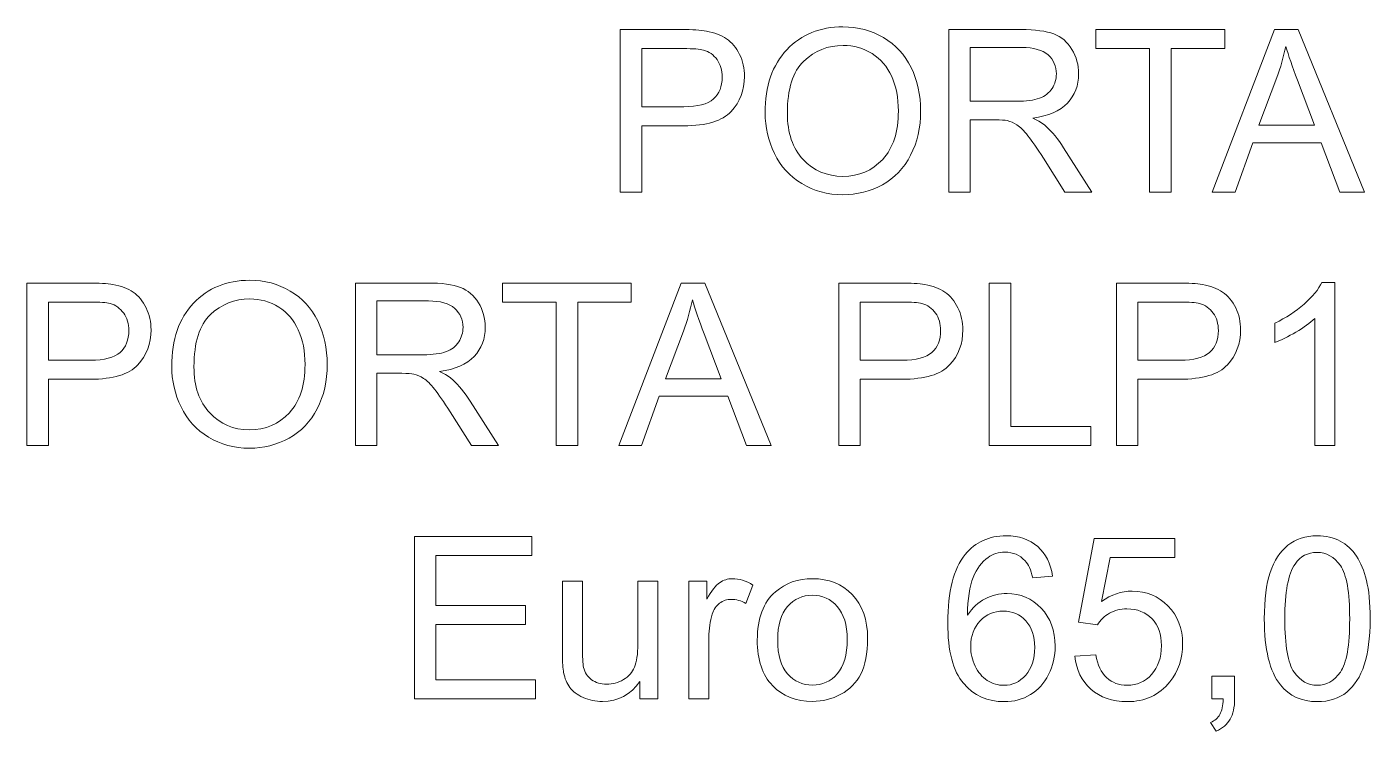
# Model space of a CAD drawing. Header units: millimetres. Extents: x -388 to 390, y -1187 to 1583.
# Drawn here: x -341.6 to 12.2, y 1197.2 to 1382.9 of the extents above; entities that cross this region are included whole.
import ezdxf

# ---------------------------------------------------------------- set-up
doc = ezdxf.new("R2010")
doc.units = ezdxf.units.MM
doc.header["$MEASUREMENT"] = 0
doc.layers.add('Livello 1', color=7, linetype='Continuous')

msp = doc.modelspace()

# ---------------------------------------------------------------- linework, layer by layer
at = {"layer": 'Livello 1', "color": 2, "lineweight": 9}
for points, knots in [([(-185.3132, 1339.314), (-185.3132, 1339.314), (-185.3132, 1382.1336), (-185.3132, 1382.1336), (-185.3132, 1382.1336), (-185.3132, 1382.1336), (-169.1462, 1382.1336), (-169.1462, 1382.1336), (-169.1462, 1382.1336), (-166.3055, 1382.1336), (-164.1327, 1381.994), (-162.6276, 1381.7249), (-162.6276, 1381.7249), (-160.5245, 1381.3761), (-158.7603, 1380.7083), (-157.3349, 1379.7315), (-157.3349, 1379.7315), (-155.9096, 1378.7447), (-154.7634, 1377.3692), (-153.8962, 1375.605), (-153.8962, 1375.605), (-153.0291, 1373.8408), (-152.6005, 1371.8972), (-152.6005, 1369.7741), (-152.6005, 1369.7741), (-152.6005, 1366.146), (-153.7567, 1363.0661), (-156.0791, 1360.5544), (-156.0791, 1360.5544), (-158.3915, 1358.0326), (-162.5877, 1356.7767), (-168.6478, 1356.7767), (-168.6478, 1356.7767), (-168.6478, 1356.7767), (-179.6318, 1356.7767), (-179.6318, 1356.7767), (-179.6318, 1356.7767), (-179.6318, 1356.7767), (-179.6318, 1339.314), (-179.6318, 1339.314), (-179.6318, 1339.314), (-179.6318, 1339.314), (-185.3132, 1339.314), (-185.3132, 1339.314)], [0, 0, 0, 0, 0.08333333, 0.08333333, 0.08333333, 0.08333333, 0.16666667, 0.16666667, 0.16666667, 0.16666667, 0.25, 0.25, 0.25, 0.25, 0.33333333, 0.33333333, 0.33333333, 0.33333333, 0.41666667, 0.41666667, 0.41666667, 0.41666667, 0.5, 0.5, 0.5, 0.5, 0.58333333, 0.58333333, 0.58333333, 0.58333333, 0.66666667, 0.66666667, 0.66666667, 0.66666667, 0.75, 0.75, 0.75, 0.75, 0.83333333, 0.83333333, 0.83333333, 0.83333333, 1, 1, 1, 1]), ([(-147.1583, 1360.1557), (-147.1583, 1367.2524), (-145.2446, 1372.8142), (-141.4271, 1376.831), (-141.4271, 1376.831), (-137.6096, 1380.8478), (-132.6858, 1382.8512), (-126.6456, 1382.8512), (-126.6456, 1382.8512), (-122.6886, 1382.8512), (-119.1302, 1381.9043), (-115.9506, 1380.0205), (-115.9506, 1380.0205), (-112.781, 1378.1367), (-110.359, 1375.5053), (-108.6944, 1372.1264), (-108.6944, 1372.1264), (-107.0299, 1368.7575), (-106.1926, 1364.93), (-106.1926, 1360.654), (-106.1926, 1360.654), (-106.1926, 1356.3182), (-107.0698, 1352.431), (-108.824, 1349.0122), (-108.824, 1349.0122), (-110.5783, 1345.5834), (-113.0601, 1342.9919), (-116.2696, 1341.2377), (-116.2696, 1341.2377), (-119.489, 1339.4735), (-122.9577, 1338.5964), (-126.6755, 1338.5964), (-126.6755, 1338.5964), (-130.7122, 1338.5964), (-134.3104, 1339.5732), (-137.49, 1341.5168), (-137.49, 1341.5168), (-140.6596, 1343.4604), (-143.0717, 1346.1117), (-144.7064, 1349.4807), (-144.7064, 1349.4807), (-146.341, 1352.8396), (-147.1583, 1356.398), (-147.1583, 1360.1557)], [0, 0, 0, 0, 0.08333333, 0.08333333, 0.08333333, 0.08333333, 0.16666667, 0.16666667, 0.16666667, 0.16666667, 0.25, 0.25, 0.25, 0.25, 0.33333333, 0.33333333, 0.33333333, 0.33333333, 0.41666667, 0.41666667, 0.41666667, 0.41666667, 0.5, 0.5, 0.5, 0.5, 0.58333333, 0.58333333, 0.58333333, 0.58333333, 0.66666667, 0.66666667, 0.66666667, 0.66666667, 0.75, 0.75, 0.75, 0.75, 0.83333333, 0.83333333, 0.83333333, 0.83333333, 1, 1, 1, 1]), ([(-98.7869, 1339.314), (-98.7869, 1339.314), (-98.7869, 1382.1336), (-98.7869, 1382.1336), (-98.7869, 1382.1336), (-98.7869, 1382.1336), (-79.8091, 1382.1336), (-79.8091, 1382.1336), (-79.8091, 1382.1336), (-75.9916, 1382.1336), (-73.0912, 1381.7449), (-71.1077, 1380.9774), (-71.1077, 1380.9774), (-69.1242, 1380.2099), (-67.5394, 1378.8543), (-66.3532, 1376.9107), (-66.3532, 1376.9107), (-65.1671, 1374.9671), (-64.5791, 1372.8142), (-64.5791, 1370.4619), (-64.5791, 1370.4619), (-64.5791, 1367.4218), (-65.5658, 1364.8602), (-67.5294, 1362.7771), (-67.5294, 1362.7771), (-69.4929, 1360.6939), (-72.523, 1359.3782), (-76.6295, 1358.8101), (-76.6295, 1358.8101), (-75.1245, 1358.0924), (-73.9882, 1357.3748), (-73.2108, 1356.6771), (-73.2108, 1356.6771), (-71.5562, 1355.162), (-69.9913, 1353.2583), (-68.5261, 1350.9758), (-68.5261, 1350.9758), (-68.5261, 1350.9758), (-61.1204, 1339.314), (-61.1204, 1339.314), (-61.1204, 1339.314), (-61.1204, 1339.314), (-68.1972, 1339.314), (-68.1972, 1339.314), (-68.1972, 1339.314), (-68.1972, 1339.314), (-73.8586, 1348.2248), (-73.8586, 1348.2248), (-73.8586, 1348.2248), (-75.5032, 1350.8063), (-76.8688, 1352.7699), (-77.9353, 1354.1354), (-77.9353, 1354.1354), (-79.0117, 1355.5009), (-79.9686, 1356.4478), (-80.8158, 1356.996), (-80.8158, 1356.996), (-81.6531, 1357.5343), (-82.5202, 1357.913), (-83.3974, 1358.1323), (-83.3974, 1358.1323), (-84.0353, 1358.2619), (-85.0818, 1358.3316), (-86.547, 1358.3316), (-86.547, 1358.3316), (-86.547, 1358.3316), (-93.1055, 1358.3316), (-93.1055, 1358.3316), (-93.1055, 1358.3316), (-93.1055, 1358.3316), (-93.1055, 1339.314), (-93.1055, 1339.314), (-93.1055, 1339.314), (-93.1055, 1339.314), (-98.7869, 1339.314), (-98.7869, 1339.314)], [0, 0, 0, 0, 0.05, 0.05, 0.05, 0.05, 0.1, 0.1, 0.1, 0.1, 0.15, 0.15, 0.15, 0.15, 0.2, 0.2, 0.2, 0.2, 0.25, 0.25, 0.25, 0.25, 0.3, 0.3, 0.3, 0.3, 0.35, 0.35, 0.35, 0.35, 0.4, 0.4, 0.4, 0.4, 0.45, 0.45, 0.45, 0.45, 0.5, 0.5, 0.5, 0.5, 0.55, 0.55, 0.55, 0.55, 0.6, 0.6, 0.6, 0.6, 0.65, 0.65, 0.65, 0.65, 0.7, 0.7, 0.7, 0.7, 0.75, 0.75, 0.75, 0.75, 0.8, 0.8, 0.8, 0.8, 0.85, 0.85, 0.85, 0.85, 0.9, 0.9, 0.9, 0.9, 1, 1, 1, 1]), ([(-45.9103, 1339.314), (-45.9103, 1339.314), (-45.9103, 1377.1101), (-45.9103, 1377.1101), (-45.9103, 1377.1101), (-45.9103, 1377.1101), (-60.024, 1377.1101), (-60.024, 1377.1101), (-60.024, 1377.1101), (-60.024, 1377.1101), (-60.024, 1382.1336), (-60.024, 1382.1336), (-60.024, 1382.1336), (-60.024, 1382.1336), (-26.1152, 1382.1336), (-26.1152, 1382.1336), (-26.1152, 1382.1336), (-26.1152, 1382.1336), (-26.1152, 1377.1101), (-26.1152, 1377.1101), (-26.1152, 1377.1101), (-26.1152, 1377.1101), (-40.2289, 1377.1101), (-40.2289, 1377.1101), (-40.2289, 1377.1101), (-40.2289, 1377.1101), (-40.2289, 1339.314), (-40.2289, 1339.314), (-40.2289, 1339.314), (-40.2289, 1339.314), (-45.9103, 1339.314), (-45.9103, 1339.314)], [0, 0, 0, 0, 0.11111111, 0.11111111, 0.11111111, 0.11111111, 0.22222222, 0.22222222, 0.22222222, 0.22222222, 0.33333333, 0.33333333, 0.33333333, 0.33333333, 0.44444444, 0.44444444, 0.44444444, 0.44444444, 0.55555556, 0.55555556, 0.55555556, 0.55555556, 0.66666667, 0.66666667, 0.66666667, 0.66666667, 0.77777778, 0.77777778, 0.77777778, 0.77777778, 1, 1, 1, 1]), ([(-29.3945, 1339.314), (-29.3945, 1339.314), (-12.9684, 1382.1336), (-12.9684, 1382.1336), (-12.9684, 1382.1336), (-12.9684, 1382.1336), (-6.7388, 1382.1336), (-6.7388, 1382.1336), (-6.7388, 1382.1336), (-6.7388, 1382.1336), (10.694, 1339.314), (10.694, 1339.314), (10.694, 1339.314), (10.694, 1339.314), (4.2452, 1339.314), (4.2452, 1339.314), (4.2452, 1339.314), (4.2452, 1339.314), (-0.7086, 1352.2914), (-0.7086, 1352.2914), (-0.7086, 1352.2914), (-0.7086, 1352.2914), (-18.7394, 1352.2914), (-18.7394, 1352.2914), (-18.7394, 1352.2914), (-18.7394, 1352.2914), (-23.3842, 1339.314), (-23.3842, 1339.314), (-23.3842, 1339.314), (-23.3842, 1339.314), (-29.3945, 1339.314), (-29.3945, 1339.314)], [0, 0, 0, 0, 0.11111111, 0.11111111, 0.11111111, 0.11111111, 0.22222222, 0.22222222, 0.22222222, 0.22222222, 0.33333333, 0.33333333, 0.33333333, 0.33333333, 0.44444444, 0.44444444, 0.44444444, 0.44444444, 0.55555556, 0.55555556, 0.55555556, 0.55555556, 0.66666667, 0.66666667, 0.66666667, 0.66666667, 0.77777778, 0.77777778, 0.77777778, 0.77777778, 1, 1, 1, 1]), ([(-179.6318, 1361.8003), (-179.6318, 1361.8003), (-168.5681, 1361.8003), (-168.5681, 1361.8003), (-168.5681, 1361.8003), (-164.9001, 1361.8003), (-162.3086, 1362.478), (-160.7637, 1363.8436), (-160.7637, 1363.8436), (-159.2287, 1365.2091), (-158.4612, 1367.1228), (-158.4612, 1369.6047), (-158.4612, 1369.6047), (-158.4612, 1371.3888), (-158.9098, 1372.9238), (-159.8168, 1374.1996), (-159.8168, 1374.1996), (-160.7238, 1375.4754), (-161.9199, 1376.3226), (-163.3951, 1376.7313), (-163.3951, 1376.7313), (-164.3519, 1376.9805), (-166.1161, 1377.1101), (-168.6777, 1377.1101), (-168.6777, 1377.1101), (-168.6777, 1377.1101), (-179.6318, 1377.1101), (-179.6318, 1377.1101), (-179.6318, 1377.1101), (-179.6318, 1377.1101), (-179.6318, 1361.8003), (-179.6318, 1361.8003)], [0, 0, 0, 0, 0.11111111, 0.11111111, 0.11111111, 0.11111111, 0.22222222, 0.22222222, 0.22222222, 0.22222222, 0.33333333, 0.33333333, 0.33333333, 0.33333333, 0.44444444, 0.44444444, 0.44444444, 0.44444444, 0.55555556, 0.55555556, 0.55555556, 0.55555556, 0.66666667, 0.66666667, 0.66666667, 0.66666667, 0.77777778, 0.77777778, 0.77777778, 0.77777778, 1, 1, 1, 1]), ([(-141.2975, 1360.056), (-141.2975, 1354.9029), (-139.9121, 1350.8462), (-137.1412, 1347.8859), (-137.1412, 1347.8859), (-134.3702, 1344.9256), (-130.8917, 1343.4405), (-126.7054, 1343.4405), (-126.7054, 1343.4405), (-122.4394, 1343.4405), (-118.9408, 1344.9356), (-116.1799, 1347.9258), (-116.1799, 1347.9258), (-113.4289, 1350.916), (-112.0534, 1355.162), (-112.0534, 1360.664), (-112.0534, 1360.664), (-112.0534, 1364.1426), (-112.6415, 1367.1826), (-113.8176, 1369.7741), (-113.8176, 1369.7741), (-114.9938, 1372.3656), (-116.7181, 1374.379), (-118.9807, 1375.8043), (-118.9807, 1375.8043), (-121.2533, 1377.2297), (-123.7949, 1377.9473), (-126.6157, 1377.9473), (-126.6157, 1377.9473), (-130.6225, 1377.9473), (-134.0712, 1376.5718), (-136.9617, 1373.8208), (-136.9617, 1373.8208), (-139.8523, 1371.0699), (-141.2975, 1366.4849), (-141.2975, 1360.056)], [0, 0, 0, 0, 0.1, 0.1, 0.1, 0.1, 0.2, 0.2, 0.2, 0.2, 0.3, 0.3, 0.3, 0.3, 0.4, 0.4, 0.4, 0.4, 0.5, 0.5, 0.5, 0.5, 0.6, 0.6, 0.6, 0.6, 0.7, 0.7, 0.7, 0.7, 0.8, 0.8, 0.8, 0.8, 1, 1, 1, 1]), ([(-93.1055, 1363.2356), (-93.1055, 1363.2356), (-80.9454, 1363.2356), (-80.9454, 1363.2356), (-80.9454, 1363.2356), (-78.3539, 1363.2356), (-76.3405, 1363.5047), (-74.8853, 1364.0429), (-74.8853, 1364.0429), (-73.43, 1364.5712), (-72.3237, 1365.4284), (-71.5761, 1366.6145), (-71.5761, 1366.6145), (-70.8186, 1367.7906), (-70.4398, 1369.0664), (-70.4398, 1370.4519), (-70.4398, 1370.4519), (-70.4398, 1372.4753), (-71.1675, 1374.1498), (-72.6327, 1375.4555), (-72.6327, 1375.4555), (-74.0978, 1376.7612), (-76.4103, 1377.4091), (-79.5699, 1377.4091), (-79.5699, 1377.4091), (-79.5699, 1377.4091), (-93.1055, 1377.4091), (-93.1055, 1377.4091), (-93.1055, 1377.4091), (-93.1055, 1377.4091), (-93.1055, 1363.2356), (-93.1055, 1363.2356)], [0, 0, 0, 0, 0.11111111, 0.11111111, 0.11111111, 0.11111111, 0.22222222, 0.22222222, 0.22222222, 0.22222222, 0.33333333, 0.33333333, 0.33333333, 0.33333333, 0.44444444, 0.44444444, 0.44444444, 0.44444444, 0.55555556, 0.55555556, 0.55555556, 0.55555556, 0.66666667, 0.66666667, 0.66666667, 0.66666667, 0.77777778, 0.77777778, 0.77777778, 0.77777778, 1, 1, 1, 1]), ([(-17.0749, 1356.8963), (-17.0749, 1356.8963), (-2.4828, 1356.8963), (-2.4828, 1356.8963), (-2.4828, 1356.8963), (-2.4828, 1356.8963), (-6.9481, 1368.7674), (-6.9481, 1368.7674), (-6.9481, 1368.7674), (-8.2937, 1372.3756), (-9.3104, 1375.3558), (-10.018, 1377.7081), (-10.018, 1377.7081), (-10.6061, 1374.9173), (-11.3935, 1372.1762), (-12.3803, 1369.4651), (-12.3803, 1369.4651), (-12.3803, 1369.4651), (-17.0749, 1356.8963), (-17.0749, 1356.8963)], [0, 0, 0, 0, 0.16666667, 0.16666667, 0.16666667, 0.16666667, 0.33333333, 0.33333333, 0.33333333, 0.33333333, 0.5, 0.5, 0.5, 0.5, 0.66666667, 0.66666667, 0.66666667, 0.66666667, 1, 1, 1, 1]), ([(-341.6006, 1272.503), (-341.6006, 1272.503), (-341.6006, 1315.3226), (-341.6006, 1315.3226), (-341.6006, 1315.3226), (-341.6006, 1315.3226), (-325.4336, 1315.3226), (-325.4336, 1315.3226), (-325.4336, 1315.3226), (-322.5929, 1315.3226), (-320.4201, 1315.183), (-318.915, 1314.9139), (-318.915, 1314.9139), (-316.8119, 1314.5651), (-315.0477, 1313.8973), (-313.6223, 1312.9205), (-313.6223, 1312.9205), (-312.197, 1311.9337), (-311.0508, 1310.5582), (-310.1836, 1308.794), (-310.1836, 1308.794), (-309.3165, 1307.0298), (-308.8879, 1305.0862), (-308.8879, 1302.9631), (-308.8879, 1302.9631), (-308.8879, 1299.335), (-310.0441, 1296.2551), (-312.3665, 1293.7434), (-312.3665, 1293.7434), (-314.6789, 1291.2216), (-318.8751, 1289.9657), (-324.9352, 1289.9657), (-324.9352, 1289.9657), (-324.9352, 1289.9657), (-335.9192, 1289.9657), (-335.9192, 1289.9657), (-335.9192, 1289.9657), (-335.9192, 1289.9657), (-335.9192, 1272.503), (-335.9192, 1272.503), (-335.9192, 1272.503), (-335.9192, 1272.503), (-341.6006, 1272.503), (-341.6006, 1272.503)], [0, 0, 0, 0, 0.08333333, 0.08333333, 0.08333333, 0.08333333, 0.16666667, 0.16666667, 0.16666667, 0.16666667, 0.25, 0.25, 0.25, 0.25, 0.33333333, 0.33333333, 0.33333333, 0.33333333, 0.41666667, 0.41666667, 0.41666667, 0.41666667, 0.5, 0.5, 0.5, 0.5, 0.58333333, 0.58333333, 0.58333333, 0.58333333, 0.66666667, 0.66666667, 0.66666667, 0.66666667, 0.75, 0.75, 0.75, 0.75, 0.83333333, 0.83333333, 0.83333333, 0.83333333, 1, 1, 1, 1]), ([(-303.4457, 1293.3447), (-303.4457, 1300.4414), (-301.532, 1306.0032), (-297.7145, 1310.02), (-297.7145, 1310.02), (-293.897, 1314.0368), (-288.9732, 1316.0402), (-282.933, 1316.0402), (-282.933, 1316.0402), (-278.976, 1316.0402), (-275.4176, 1315.0933), (-272.238, 1313.2095), (-272.238, 1313.2095), (-269.0684, 1311.3257), (-266.6464, 1308.6943), (-264.9818, 1305.3154), (-264.9818, 1305.3154), (-263.3173, 1301.9465), (-262.48, 1298.119), (-262.48, 1293.843), (-262.48, 1293.843), (-262.48, 1289.5072), (-263.3572, 1285.62), (-265.1114, 1282.2012), (-265.1114, 1282.2012), (-266.8657, 1278.7724), (-269.3475, 1276.1809), (-272.557, 1274.4267), (-272.557, 1274.4267), (-275.7764, 1272.6625), (-279.2451, 1271.7854), (-282.9629, 1271.7854), (-282.9629, 1271.7854), (-286.9996, 1271.7854), (-290.5978, 1272.7622), (-293.7774, 1274.7058), (-293.7774, 1274.7058), (-296.947, 1276.6494), (-299.3591, 1279.3007), (-300.9938, 1282.6697), (-300.9938, 1282.6697), (-302.6284, 1286.0286), (-303.4457, 1289.587), (-303.4457, 1293.3447)], [0, 0, 0, 0, 0.08333333, 0.08333333, 0.08333333, 0.08333333, 0.16666667, 0.16666667, 0.16666667, 0.16666667, 0.25, 0.25, 0.25, 0.25, 0.33333333, 0.33333333, 0.33333333, 0.33333333, 0.41666667, 0.41666667, 0.41666667, 0.41666667, 0.5, 0.5, 0.5, 0.5, 0.58333333, 0.58333333, 0.58333333, 0.58333333, 0.66666667, 0.66666667, 0.66666667, 0.66666667, 0.75, 0.75, 0.75, 0.75, 0.83333333, 0.83333333, 0.83333333, 0.83333333, 1, 1, 1, 1]), ([(-255.0743, 1272.503), (-255.0743, 1272.503), (-255.0743, 1315.3226), (-255.0743, 1315.3226), (-255.0743, 1315.3226), (-255.0743, 1315.3226), (-236.0965, 1315.3226), (-236.0965, 1315.3226), (-236.0965, 1315.3226), (-232.279, 1315.3226), (-229.3786, 1314.9339), (-227.3951, 1314.1664), (-227.3951, 1314.1664), (-225.4116, 1313.3989), (-223.8268, 1312.0433), (-222.6406, 1310.0997), (-222.6406, 1310.0997), (-221.4545, 1308.1561), (-220.8665, 1306.0032), (-220.8665, 1303.6509), (-220.8665, 1303.6509), (-220.8665, 1300.6108), (-221.8532, 1298.0492), (-223.8168, 1295.9661), (-223.8168, 1295.9661), (-225.7803, 1293.8829), (-228.8104, 1292.5672), (-232.9169, 1291.9991), (-232.9169, 1291.9991), (-231.4119, 1291.2814), (-230.2756, 1290.5638), (-229.4982, 1289.8661), (-229.4982, 1289.8661), (-227.8436, 1288.351), (-226.2787, 1286.4473), (-224.8135, 1284.1648), (-224.8135, 1284.1648), (-224.8135, 1284.1648), (-217.4078, 1272.503), (-217.4078, 1272.503), (-217.4078, 1272.503), (-217.4078, 1272.503), (-224.4846, 1272.503), (-224.4846, 1272.503), (-224.4846, 1272.503), (-224.4846, 1272.503), (-230.146, 1281.4138), (-230.146, 1281.4138), (-230.146, 1281.4138), (-231.7906, 1283.9953), (-233.1562, 1285.9589), (-234.2227, 1287.3244), (-234.2227, 1287.3244), (-235.2991, 1288.6899), (-236.256, 1289.6368), (-237.1032, 1290.185), (-237.1032, 1290.185), (-237.9405, 1290.7233), (-238.8076, 1291.102), (-239.6848, 1291.3213), (-239.6848, 1291.3213), (-240.3227, 1291.4509), (-241.3692, 1291.5206), (-242.8344, 1291.5206), (-242.8344, 1291.5206), (-242.8344, 1291.5206), (-249.3929, 1291.5206), (-249.3929, 1291.5206), (-249.3929, 1291.5206), (-249.3929, 1291.5206), (-249.3929, 1272.503), (-249.3929, 1272.503), (-249.3929, 1272.503), (-249.3929, 1272.503), (-255.0743, 1272.503), (-255.0743, 1272.503)], [0, 0, 0, 0, 0.05, 0.05, 0.05, 0.05, 0.1, 0.1, 0.1, 0.1, 0.15, 0.15, 0.15, 0.15, 0.2, 0.2, 0.2, 0.2, 0.25, 0.25, 0.25, 0.25, 0.3, 0.3, 0.3, 0.3, 0.35, 0.35, 0.35, 0.35, 0.4, 0.4, 0.4, 0.4, 0.45, 0.45, 0.45, 0.45, 0.5, 0.5, 0.5, 0.5, 0.55, 0.55, 0.55, 0.55, 0.6, 0.6, 0.6, 0.6, 0.65, 0.65, 0.65, 0.65, 0.7, 0.7, 0.7, 0.7, 0.75, 0.75, 0.75, 0.75, 0.8, 0.8, 0.8, 0.8, 0.85, 0.85, 0.85, 0.85, 0.9, 0.9, 0.9, 0.9, 1, 1, 1, 1]), ([(-202.1977, 1272.503), (-202.1977, 1272.503), (-202.1977, 1310.2991), (-202.1977, 1310.2991), (-202.1977, 1310.2991), (-202.1977, 1310.2991), (-216.3114, 1310.2991), (-216.3114, 1310.2991), (-216.3114, 1310.2991), (-216.3114, 1310.2991), (-216.3114, 1315.3226), (-216.3114, 1315.3226), (-216.3114, 1315.3226), (-216.3114, 1315.3226), (-182.4026, 1315.3226), (-182.4026, 1315.3226), (-182.4026, 1315.3226), (-182.4026, 1315.3226), (-182.4026, 1310.2991), (-182.4026, 1310.2991), (-182.4026, 1310.2991), (-182.4026, 1310.2991), (-196.5163, 1310.2991), (-196.5163, 1310.2991), (-196.5163, 1310.2991), (-196.5163, 1310.2991), (-196.5163, 1272.503), (-196.5163, 1272.503), (-196.5163, 1272.503), (-196.5163, 1272.503), (-202.1977, 1272.503), (-202.1977, 1272.503)], [0, 0, 0, 0, 0.11111111, 0.11111111, 0.11111111, 0.11111111, 0.22222222, 0.22222222, 0.22222222, 0.22222222, 0.33333333, 0.33333333, 0.33333333, 0.33333333, 0.44444444, 0.44444444, 0.44444444, 0.44444444, 0.55555556, 0.55555556, 0.55555556, 0.55555556, 0.66666667, 0.66666667, 0.66666667, 0.66666667, 0.77777778, 0.77777778, 0.77777778, 0.77777778, 1, 1, 1, 1]), ([(-185.6819, 1272.503), (-185.6819, 1272.503), (-169.2558, 1315.3226), (-169.2558, 1315.3226), (-169.2558, 1315.3226), (-169.2558, 1315.3226), (-163.0262, 1315.3226), (-163.0262, 1315.3226), (-163.0262, 1315.3226), (-163.0262, 1315.3226), (-145.5934, 1272.503), (-145.5934, 1272.503), (-145.5934, 1272.503), (-145.5934, 1272.503), (-152.0422, 1272.503), (-152.0422, 1272.503), (-152.0422, 1272.503), (-152.0422, 1272.503), (-156.996, 1285.4804), (-156.996, 1285.4804), (-156.996, 1285.4804), (-156.996, 1285.4804), (-175.0268, 1285.4804), (-175.0268, 1285.4804), (-175.0268, 1285.4804), (-175.0268, 1285.4804), (-179.6716, 1272.503), (-179.6716, 1272.503), (-179.6716, 1272.503), (-179.6716, 1272.503), (-185.6819, 1272.503), (-185.6819, 1272.503)], [0, 0, 0, 0, 0.11111111, 0.11111111, 0.11111111, 0.11111111, 0.22222222, 0.22222222, 0.22222222, 0.22222222, 0.33333333, 0.33333333, 0.33333333, 0.33333333, 0.44444444, 0.44444444, 0.44444444, 0.44444444, 0.55555556, 0.55555556, 0.55555556, 0.55555556, 0.66666667, 0.66666667, 0.66666667, 0.66666667, 0.77777778, 0.77777778, 0.77777778, 0.77777778, 1, 1, 1, 1]), ([(-127.7818, 1272.503), (-127.7818, 1272.503), (-127.7818, 1315.3226), (-127.7818, 1315.3226), (-127.7818, 1315.3226), (-127.7818, 1315.3226), (-111.6148, 1315.3226), (-111.6148, 1315.3226), (-111.6148, 1315.3226), (-108.7741, 1315.3226), (-106.6013, 1315.183), (-105.0962, 1314.9139), (-105.0962, 1314.9139), (-102.9931, 1314.5651), (-101.2289, 1313.8973), (-99.8035, 1312.9205), (-99.8035, 1312.9205), (-98.3782, 1311.9337), (-97.232, 1310.5582), (-96.3648, 1308.794), (-96.3648, 1308.794), (-95.4977, 1307.0298), (-95.0691, 1305.0862), (-95.0691, 1302.9631), (-95.0691, 1302.9631), (-95.0691, 1299.335), (-96.2253, 1296.2551), (-98.5477, 1293.7434), (-98.5477, 1293.7434), (-100.8601, 1291.2216), (-105.0563, 1289.9657), (-111.1164, 1289.9657), (-111.1164, 1289.9657), (-111.1164, 1289.9657), (-122.1004, 1289.9657), (-122.1004, 1289.9657), (-122.1004, 1289.9657), (-122.1004, 1289.9657), (-122.1004, 1272.503), (-122.1004, 1272.503), (-122.1004, 1272.503), (-122.1004, 1272.503), (-127.7818, 1272.503), (-127.7818, 1272.503)], [0, 0, 0, 0, 0.08333333, 0.08333333, 0.08333333, 0.08333333, 0.16666667, 0.16666667, 0.16666667, 0.16666667, 0.25, 0.25, 0.25, 0.25, 0.33333333, 0.33333333, 0.33333333, 0.33333333, 0.41666667, 0.41666667, 0.41666667, 0.41666667, 0.5, 0.5, 0.5, 0.5, 0.58333333, 0.58333333, 0.58333333, 0.58333333, 0.66666667, 0.66666667, 0.66666667, 0.66666667, 0.75, 0.75, 0.75, 0.75, 0.83333333, 0.83333333, 0.83333333, 0.83333333, 1, 1, 1, 1]), ([(-88.1318, 1272.503), (-88.1318, 1272.503), (-88.1318, 1315.3226), (-88.1318, 1315.3226), (-88.1318, 1315.3226), (-88.1318, 1315.3226), (-82.4504, 1315.3226), (-82.4504, 1315.3226), (-82.4504, 1315.3226), (-82.4504, 1315.3226), (-82.4504, 1277.5265), (-82.4504, 1277.5265), (-82.4504, 1277.5265), (-82.4504, 1277.5265), (-61.3995, 1277.5265), (-61.3995, 1277.5265), (-61.3995, 1277.5265), (-61.3995, 1277.5265), (-61.3995, 1272.503), (-61.3995, 1272.503), (-61.3995, 1272.503), (-61.3995, 1272.503), (-88.1318, 1272.503), (-88.1318, 1272.503)], [0, 0, 0, 0, 0.14285714, 0.14285714, 0.14285714, 0.14285714, 0.28571429, 0.28571429, 0.28571429, 0.28571429, 0.42857143, 0.42857143, 0.42857143, 0.42857143, 0.57142857, 0.57142857, 0.57142857, 0.57142857, 0.71428571, 0.71428571, 0.71428571, 0.71428571, 1, 1, 1, 1]), ([(-54.6317, 1272.503), (-54.6317, 1272.503), (-54.6317, 1315.3226), (-54.6317, 1315.3226), (-54.6317, 1315.3226), (-54.6317, 1315.3226), (-38.4647, 1315.3226), (-38.4647, 1315.3226), (-38.4647, 1315.3226), (-35.624, 1315.3226), (-33.4512, 1315.183), (-31.9461, 1314.9139), (-31.9461, 1314.9139), (-29.843, 1314.5651), (-28.0788, 1313.8973), (-26.6534, 1312.9205), (-26.6534, 1312.9205), (-25.2281, 1311.9337), (-24.0819, 1310.5582), (-23.2147, 1308.794), (-23.2147, 1308.794), (-22.3476, 1307.0298), (-21.919, 1305.0862), (-21.919, 1302.9631), (-21.919, 1302.9631), (-21.919, 1299.335), (-23.0752, 1296.2551), (-25.3976, 1293.7434), (-25.3976, 1293.7434), (-27.71, 1291.2216), (-31.9062, 1289.9657), (-37.9663, 1289.9657), (-37.9663, 1289.9657), (-37.9663, 1289.9657), (-48.9503, 1289.9657), (-48.9503, 1289.9657), (-48.9503, 1289.9657), (-48.9503, 1289.9657), (-48.9503, 1272.503), (-48.9503, 1272.503), (-48.9503, 1272.503), (-48.9503, 1272.503), (-54.6317, 1272.503), (-54.6317, 1272.503)], [0, 0, 0, 0, 0.08333333, 0.08333333, 0.08333333, 0.08333333, 0.16666667, 0.16666667, 0.16666667, 0.16666667, 0.25, 0.25, 0.25, 0.25, 0.33333333, 0.33333333, 0.33333333, 0.33333333, 0.41666667, 0.41666667, 0.41666667, 0.41666667, 0.5, 0.5, 0.5, 0.5, 0.58333333, 0.58333333, 0.58333333, 0.58333333, 0.66666667, 0.66666667, 0.66666667, 0.66666667, 0.75, 0.75, 0.75, 0.75, 0.83333333, 0.83333333, 0.83333333, 0.83333333, 1, 1, 1, 1]), ([(2.8997, 1272.503), (2.8997, 1272.503), (-2.3631, 1272.503), (-2.3631, 1272.503), (-2.3631, 1272.503), (-2.3631, 1272.503), (-2.3631, 1306.0131), (-2.3631, 1306.0131), (-2.3631, 1306.0131), (-3.6289, 1304.7971), (-5.2935, 1303.5911), (-7.3468, 1302.385), (-7.3468, 1302.385), (-9.4, 1301.179), (-11.2539, 1300.2719), (-12.8886, 1299.6739), (-12.8886, 1299.6739), (-12.8886, 1299.6739), (-12.8886, 1304.7572), (-12.8886, 1304.7572), (-12.8886, 1304.7572), (-9.9482, 1306.1327), (-7.3767, 1307.8072), (-5.1739, 1309.7808), (-5.1739, 1309.7808), (-2.9711, 1311.7443), (-1.4062, 1313.6481), (-0.4892, 1315.502), (-0.4892, 1315.502), (-0.4892, 1315.502), (2.8997, 1315.502), (2.8997, 1315.502), (2.8997, 1315.502), (2.8997, 1315.502), (2.8997, 1272.503), (2.8997, 1272.503)], [0, 0, 0, 0, 0.1, 0.1, 0.1, 0.1, 0.2, 0.2, 0.2, 0.2, 0.3, 0.3, 0.3, 0.3, 0.4, 0.4, 0.4, 0.4, 0.5, 0.5, 0.5, 0.5, 0.6, 0.6, 0.6, 0.6, 0.7, 0.7, 0.7, 0.7, 0.8, 0.8, 0.8, 0.8, 1, 1, 1, 1]), ([(-335.9192, 1294.9893), (-335.9192, 1294.9893), (-324.8555, 1294.9893), (-324.8555, 1294.9893), (-324.8555, 1294.9893), (-321.1875, 1294.9893), (-318.596, 1295.667), (-317.0511, 1297.0326), (-317.0511, 1297.0326), (-315.5161, 1298.3981), (-314.7486, 1300.3118), (-314.7486, 1302.7937), (-314.7486, 1302.7937), (-314.7486, 1304.5778), (-315.1972, 1306.1128), (-316.1042, 1307.3886), (-316.1042, 1307.3886), (-317.0112, 1308.6644), (-318.2073, 1309.5116), (-319.6825, 1309.9203), (-319.6825, 1309.9203), (-320.6393, 1310.1695), (-322.4035, 1310.2991), (-324.9651, 1310.2991), (-324.9651, 1310.2991), (-324.9651, 1310.2991), (-335.9192, 1310.2991), (-335.9192, 1310.2991), (-335.9192, 1310.2991), (-335.9192, 1310.2991), (-335.9192, 1294.9893), (-335.9192, 1294.9893)], [0, 0, 0, 0, 0.11111111, 0.11111111, 0.11111111, 0.11111111, 0.22222222, 0.22222222, 0.22222222, 0.22222222, 0.33333333, 0.33333333, 0.33333333, 0.33333333, 0.44444444, 0.44444444, 0.44444444, 0.44444444, 0.55555556, 0.55555556, 0.55555556, 0.55555556, 0.66666667, 0.66666667, 0.66666667, 0.66666667, 0.77777778, 0.77777778, 0.77777778, 0.77777778, 1, 1, 1, 1]), ([(-297.5849, 1293.245), (-297.5849, 1288.0919), (-296.1995, 1284.0352), (-293.4286, 1281.0749), (-293.4286, 1281.0749), (-290.6576, 1278.1146), (-287.1791, 1276.6295), (-282.9928, 1276.6295), (-282.9928, 1276.6295), (-278.7268, 1276.6295), (-275.2282, 1278.1246), (-272.4673, 1281.1148), (-272.4673, 1281.1148), (-269.7163, 1284.105), (-268.3408, 1288.351), (-268.3408, 1293.853), (-268.3408, 1293.853), (-268.3408, 1297.3316), (-268.9289, 1300.3716), (-270.105, 1302.9631), (-270.105, 1302.9631), (-271.2812, 1305.5546), (-273.0055, 1307.568), (-275.2681, 1308.9933), (-275.2681, 1308.9933), (-277.5407, 1310.4187), (-280.0823, 1311.1363), (-282.9031, 1311.1363), (-282.9031, 1311.1363), (-286.9099, 1311.1363), (-290.3586, 1309.7608), (-293.2491, 1307.0098), (-293.2491, 1307.0098), (-296.1397, 1304.2589), (-297.5849, 1299.6739), (-297.5849, 1293.245)], [0, 0, 0, 0, 0.1, 0.1, 0.1, 0.1, 0.2, 0.2, 0.2, 0.2, 0.3, 0.3, 0.3, 0.3, 0.4, 0.4, 0.4, 0.4, 0.5, 0.5, 0.5, 0.5, 0.6, 0.6, 0.6, 0.6, 0.7, 0.7, 0.7, 0.7, 0.8, 0.8, 0.8, 0.8, 1, 1, 1, 1]), ([(-249.3929, 1296.4246), (-249.3929, 1296.4246), (-237.2328, 1296.4246), (-237.2328, 1296.4246), (-237.2328, 1296.4246), (-234.6413, 1296.4246), (-232.6279, 1296.6937), (-231.1727, 1297.2319), (-231.1727, 1297.2319), (-229.7174, 1297.7602), (-228.6111, 1298.6174), (-227.8635, 1299.8035), (-227.8635, 1299.8035), (-227.106, 1300.9796), (-226.7272, 1302.2554), (-226.7272, 1303.6409), (-226.7272, 1303.6409), (-226.7272, 1305.6643), (-227.4549, 1307.3388), (-228.9201, 1308.6445), (-228.9201, 1308.6445), (-230.3852, 1309.9502), (-232.6977, 1310.5981), (-235.8573, 1310.5981), (-235.8573, 1310.5981), (-235.8573, 1310.5981), (-249.3929, 1310.5981), (-249.3929, 1310.5981), (-249.3929, 1310.5981), (-249.3929, 1310.5981), (-249.3929, 1296.4246), (-249.3929, 1296.4246)], [0, 0, 0, 0, 0.11111111, 0.11111111, 0.11111111, 0.11111111, 0.22222222, 0.22222222, 0.22222222, 0.22222222, 0.33333333, 0.33333333, 0.33333333, 0.33333333, 0.44444444, 0.44444444, 0.44444444, 0.44444444, 0.55555556, 0.55555556, 0.55555556, 0.55555556, 0.66666667, 0.66666667, 0.66666667, 0.66666667, 0.77777778, 0.77777778, 0.77777778, 0.77777778, 1, 1, 1, 1]), ([(-173.3623, 1290.0853), (-173.3623, 1290.0853), (-158.7702, 1290.0853), (-158.7702, 1290.0853), (-158.7702, 1290.0853), (-158.7702, 1290.0853), (-163.2355, 1301.9564), (-163.2355, 1301.9564), (-163.2355, 1301.9564), (-164.5811, 1305.5646), (-165.5978, 1308.5448), (-166.3054, 1310.8971), (-166.3054, 1310.8971), (-166.8935, 1308.1063), (-167.6809, 1305.3652), (-168.6677, 1302.6541), (-168.6677, 1302.6541), (-168.6677, 1302.6541), (-173.3623, 1290.0853), (-173.3623, 1290.0853)], [0, 0, 0, 0, 0.16666667, 0.16666667, 0.16666667, 0.16666667, 0.33333333, 0.33333333, 0.33333333, 0.33333333, 0.5, 0.5, 0.5, 0.5, 0.66666667, 0.66666667, 0.66666667, 0.66666667, 1, 1, 1, 1]), ([(-122.1004, 1294.9893), (-122.1004, 1294.9893), (-111.0367, 1294.9893), (-111.0367, 1294.9893), (-111.0367, 1294.9893), (-107.3687, 1294.9893), (-104.7772, 1295.667), (-103.2323, 1297.0326), (-103.2323, 1297.0326), (-101.6973, 1298.3981), (-100.9298, 1300.3118), (-100.9298, 1302.7937), (-100.9298, 1302.7937), (-100.9298, 1304.5778), (-101.3784, 1306.1128), (-102.2854, 1307.3886), (-102.2854, 1307.3886), (-103.1924, 1308.6644), (-104.3885, 1309.5116), (-105.8637, 1309.9203), (-105.8637, 1309.9203), (-106.8205, 1310.1695), (-108.5847, 1310.2991), (-111.1463, 1310.2991), (-111.1463, 1310.2991), (-111.1463, 1310.2991), (-122.1004, 1310.2991), (-122.1004, 1310.2991), (-122.1004, 1310.2991), (-122.1004, 1310.2991), (-122.1004, 1294.9893), (-122.1004, 1294.9893)], [0, 0, 0, 0, 0.11111111, 0.11111111, 0.11111111, 0.11111111, 0.22222222, 0.22222222, 0.22222222, 0.22222222, 0.33333333, 0.33333333, 0.33333333, 0.33333333, 0.44444444, 0.44444444, 0.44444444, 0.44444444, 0.55555556, 0.55555556, 0.55555556, 0.55555556, 0.66666667, 0.66666667, 0.66666667, 0.66666667, 0.77777778, 0.77777778, 0.77777778, 0.77777778, 1, 1, 1, 1]), ([(-48.9503, 1294.9893), (-48.9503, 1294.9893), (-37.8866, 1294.9893), (-37.8866, 1294.9893), (-37.8866, 1294.9893), (-34.2186, 1294.9893), (-31.6271, 1295.667), (-30.0822, 1297.0326), (-30.0822, 1297.0326), (-28.5472, 1298.3981), (-27.7797, 1300.3118), (-27.7797, 1302.7937), (-27.7797, 1302.7937), (-27.7797, 1304.5778), (-28.2283, 1306.1128), (-29.1353, 1307.3886), (-29.1353, 1307.3886), (-30.0423, 1308.6644), (-31.2384, 1309.5116), (-32.7136, 1309.9203), (-32.7136, 1309.9203), (-33.6704, 1310.1695), (-35.4346, 1310.2991), (-37.9962, 1310.2991), (-37.9962, 1310.2991), (-37.9962, 1310.2991), (-48.9503, 1310.2991), (-48.9503, 1310.2991), (-48.9503, 1310.2991), (-48.9503, 1310.2991), (-48.9503, 1294.9893), (-48.9503, 1294.9893)], [0, 0, 0, 0, 0.11111111, 0.11111111, 0.11111111, 0.11111111, 0.22222222, 0.22222222, 0.22222222, 0.22222222, 0.33333333, 0.33333333, 0.33333333, 0.33333333, 0.44444444, 0.44444444, 0.44444444, 0.44444444, 0.55555556, 0.55555556, 0.55555556, 0.55555556, 0.66666667, 0.66666667, 0.66666667, 0.66666667, 0.77777778, 0.77777778, 0.77777778, 0.77777778, 1, 1, 1, 1]), ([(-239.5353, 1205.692), (-239.5353, 1205.692), (-239.5353, 1248.5116), (-239.5353, 1248.5116), (-239.5353, 1248.5116), (-239.5353, 1248.5116), (-208.6167, 1248.5116), (-208.6167, 1248.5116), (-208.6167, 1248.5116), (-208.6167, 1248.5116), (-208.6167, 1243.4881), (-208.6167, 1243.4881), (-208.6167, 1243.4881), (-208.6167, 1243.4881), (-233.8539, 1243.4881), (-233.8539, 1243.4881), (-233.8539, 1243.4881), (-233.8539, 1243.4881), (-233.8539, 1230.3312), (-233.8539, 1230.3312), (-233.8539, 1230.3312), (-233.8539, 1230.3312), (-210.2314, 1230.3312), (-210.2314, 1230.3312), (-210.2314, 1230.3312), (-210.2314, 1230.3312), (-210.2314, 1225.3077), (-210.2314, 1225.3077), (-210.2314, 1225.3077), (-210.2314, 1225.3077), (-233.8539, 1225.3077), (-233.8539, 1225.3077), (-233.8539, 1225.3077), (-233.8539, 1225.3077), (-233.8539, 1210.7155), (-233.8539, 1210.7155), (-233.8539, 1210.7155), (-233.8539, 1210.7155), (-207.6, 1210.7155), (-207.6, 1210.7155), (-207.6, 1210.7155), (-207.6, 1210.7155), (-207.6, 1205.692), (-207.6, 1205.692), (-207.6, 1205.692), (-207.6, 1205.692), (-239.5353, 1205.692), (-239.5353, 1205.692)], [0, 0, 0, 0, 0.07692308, 0.07692308, 0.07692308, 0.07692308, 0.15384615, 0.15384615, 0.15384615, 0.15384615, 0.23076923, 0.23076923, 0.23076923, 0.23076923, 0.30769231, 0.30769231, 0.30769231, 0.30769231, 0.38461538, 0.38461538, 0.38461538, 0.38461538, 0.46153846, 0.46153846, 0.46153846, 0.46153846, 0.53846154, 0.53846154, 0.53846154, 0.53846154, 0.61538462, 0.61538462, 0.61538462, 0.61538462, 0.69230769, 0.69230769, 0.69230769, 0.69230769, 0.76923077, 0.76923077, 0.76923077, 0.76923077, 0.84615385, 0.84615385, 0.84615385, 0.84615385, 1, 1, 1, 1]), ([(-71.4765, 1238.0459), (-71.4765, 1238.0459), (-76.6794, 1237.6273), (-76.6794, 1237.6273), (-76.6794, 1237.6273), (-77.1479, 1239.6905), (-77.8157, 1241.1956), (-78.6828, 1242.1325), (-78.6828, 1242.1325), (-80.1082, 1243.6376), (-81.8724, 1244.3851), (-83.9655, 1244.3851), (-83.9655, 1244.3851), (-85.65, 1244.3851), (-87.1451, 1243.9167), (-88.4309, 1242.9797), (-88.4309, 1242.9797), (-90.0854, 1241.7737), (-91.3812, 1240.0194), (-92.348, 1237.707), (-92.348, 1237.707), (-93.3049, 1235.3846), (-93.8032, 1232.0855), (-93.8431, 1227.8095), (-93.8431, 1227.8095), (-92.5773, 1229.7332), (-91.0224, 1231.1685), (-89.1884, 1232.0954), (-89.1884, 1232.0954), (-87.3544, 1233.0323), (-85.4407, 1233.5008), (-83.4273, 1233.5008), (-83.4273, 1233.5008), (-79.9188, 1233.5008), (-76.9286, 1232.2051), (-74.4567, 1229.6235), (-74.4567, 1229.6235), (-71.9948, 1227.042), (-70.7588, 1223.7129), (-70.7588, 1219.6163), (-70.7588, 1219.6163), (-70.7588, 1216.9252), (-71.3369, 1214.4333), (-72.4931, 1212.1209), (-72.4931, 1212.1209), (-73.6593, 1209.8085), (-75.2441, 1208.0443), (-77.2774, 1206.8183), (-77.2774, 1206.8183), (-79.3008, 1205.5923), (-81.6032, 1204.9744), (-84.1748, 1204.9744), (-84.1748, 1204.9744), (-88.5505, 1204.9744), (-92.1287, 1206.5891), (-94.8996, 1209.8085), (-94.8996, 1209.8085), (-97.6606, 1213.0279), (-99.0461, 1218.3405), (-99.0461, 1225.7363), (-99.0461, 1225.7363), (-99.0461, 1234.0091), (-97.5111, 1240.0294), (-94.4511, 1243.7871), (-94.4511, 1243.7871), (-91.7799, 1247.0564), (-88.1817, 1248.691), (-83.6465, 1248.691), (-83.6465, 1248.691), (-80.2776, 1248.691), (-77.5067, 1247.7441), (-75.3537, 1245.8603), (-75.3537, 1245.8603), (-73.2008, 1243.9765), (-71.905, 1241.375), (-71.4765, 1238.0459)], [0, 0, 0, 0, 0.05, 0.05, 0.05, 0.05, 0.1, 0.1, 0.1, 0.1, 0.15, 0.15, 0.15, 0.15, 0.2, 0.2, 0.2, 0.2, 0.25, 0.25, 0.25, 0.25, 0.3, 0.3, 0.3, 0.3, 0.35, 0.35, 0.35, 0.35, 0.4, 0.4, 0.4, 0.4, 0.45, 0.45, 0.45, 0.45, 0.5, 0.5, 0.5, 0.5, 0.55, 0.55, 0.55, 0.55, 0.6, 0.6, 0.6, 0.6, 0.65, 0.65, 0.65, 0.65, 0.7, 0.7, 0.7, 0.7, 0.75, 0.75, 0.75, 0.75, 0.8, 0.8, 0.8, 0.8, 0.85, 0.85, 0.85, 0.85, 0.9, 0.9, 0.9, 0.9, 1, 1, 1, 1]), ([(-65.5459, 1216.9351), (-65.5459, 1216.9351), (-60.044, 1217.3538), (-60.044, 1217.3538), (-60.044, 1217.3538), (-59.6353, 1214.6726), (-58.6884, 1212.6592), (-57.2133, 1211.3036), (-57.2133, 1211.3036), (-55.7381, 1209.958), (-53.934, 1209.2802), (-51.811, 1209.2802), (-51.811, 1209.2802), (-49.2494, 1209.2802), (-47.1064, 1210.2371), (-45.3621, 1212.1409), (-45.3621, 1212.1409), (-43.6278, 1214.0546), (-42.7607, 1216.5863), (-42.7607, 1219.7359), (-42.7607, 1219.7359), (-42.7607, 1222.7361), (-43.5879, 1225.0984), (-45.2525, 1226.8327), (-45.2525, 1226.8327), (-46.917, 1228.567), (-49.1198, 1229.4341), (-51.8608, 1229.4341), (-51.8608, 1229.4341), (-53.5652, 1229.4341), (-55.0902, 1229.0454), (-56.4458, 1228.268), (-56.4458, 1228.268), (-57.7914, 1227.4905), (-58.8479, 1226.4838), (-59.6254, 1225.2479), (-59.6254, 1225.2479), (-59.6254, 1225.2479), (-64.5891, 1225.9655), (-64.5891, 1225.9655), (-64.5891, 1225.9655), (-64.5891, 1225.9655), (-60.4626, 1247.9734), (-60.4626, 1247.9734), (-60.4626, 1247.9734), (-60.4626, 1247.9734), (-39.2322, 1247.9734), (-39.2322, 1247.9734), (-39.2322, 1247.9734), (-39.2322, 1247.9734), (-39.2322, 1242.9498), (-39.2322, 1242.9498), (-39.2322, 1242.9498), (-39.2322, 1242.9498), (-56.2664, 1242.9498), (-56.2664, 1242.9498), (-56.2664, 1242.9498), (-56.2664, 1242.9498), (-58.5489, 1231.3977), (-58.5489, 1231.3977), (-58.5489, 1231.3977), (-55.9873, 1233.2018), (-53.2961, 1234.0989), (-50.4853, 1234.0989), (-50.4853, 1234.0989), (-46.7575, 1234.0989), (-43.6079, 1232.8031), (-41.0463, 1230.2116), (-41.0463, 1230.2116), (-38.4847, 1227.6201), (-37.1989, 1224.291), (-37.1989, 1220.2243), (-37.1989, 1220.2243), (-37.1989, 1216.3471), (-38.3252, 1212.998), (-40.5778, 1210.1773), (-40.5778, 1210.1773), (-43.3188, 1206.7087), (-47.0665, 1204.9744), (-51.811, 1204.9744), (-51.811, 1204.9744), (-55.6982, 1204.9744), (-58.8678, 1206.0708), (-61.3298, 1208.2536), (-61.3298, 1208.2536), (-63.7917, 1210.4364), (-65.1971, 1213.327), (-65.5459, 1216.9351)], [0, 0, 0, 0, 0.04347826, 0.04347826, 0.04347826, 0.04347826, 0.08695652, 0.08695652, 0.08695652, 0.08695652, 0.13043478, 0.13043478, 0.13043478, 0.13043478, 0.17391304, 0.17391304, 0.17391304, 0.17391304, 0.2173913, 0.2173913, 0.2173913, 0.2173913, 0.26086957, 0.26086957, 0.26086957, 0.26086957, 0.30434783, 0.30434783, 0.30434783, 0.30434783, 0.34782609, 0.34782609, 0.34782609, 0.34782609, 0.39130435, 0.39130435, 0.39130435, 0.39130435, 0.43478261, 0.43478261, 0.43478261, 0.43478261, 0.47826087, 0.47826087, 0.47826087, 0.47826087, 0.52173913, 0.52173913, 0.52173913, 0.52173913, 0.56521739, 0.56521739, 0.56521739, 0.56521739, 0.60869565, 0.60869565, 0.60869565, 0.60869565, 0.65217391, 0.65217391, 0.65217391, 0.65217391, 0.69565217, 0.69565217, 0.69565217, 0.69565217, 0.73913043, 0.73913043, 0.73913043, 0.73913043, 0.7826087, 0.7826087, 0.7826087, 0.7826087, 0.82608696, 0.82608696, 0.82608696, 0.82608696, 0.86956522, 0.86956522, 0.86956522, 0.86956522, 0.91304348, 0.91304348, 0.91304348, 0.91304348, 1, 1, 1, 1]), ([(-15.6695, 1226.8227), (-15.6695, 1231.8761), (-15.1512, 1235.9627), (-14.1146, 1239.0526), (-14.1146, 1239.0526), (-13.0681, 1242.1524), (-11.5231, 1244.5346), (-9.4699, 1246.1992), (-9.4699, 1246.1992), (-7.4266, 1247.8637), (-4.845, 1248.691), (-1.7352, 1248.691), (-1.7352, 1248.691), (0.5573, 1248.691), (2.5707, 1248.2325), (4.3149, 1247.3055), (4.3149, 1247.3055), (6.0492, 1246.3786), (7.4845, 1245.043), (8.6009, 1243.2987), (8.6009, 1243.2987), (9.7172, 1241.5644), (10.5943, 1239.4413), (11.2323, 1236.9395), (11.2323, 1236.9395), (11.8801, 1234.4377), (12.1991, 1231.0588), (12.1991, 1226.8227), (12.1991, 1226.8227), (12.1991, 1221.7992), (11.6808, 1217.7325), (10.6541, 1214.6427), (10.6541, 1214.6427), (9.6275, 1211.5428), (8.0826, 1209.1606), (6.0293, 1207.4861), (6.0293, 1207.4861), (3.986, 1205.8116), (1.3945, 1204.9744), (-1.7352, 1204.9744), (-1.7352, 1204.9744), (-5.8517, 1204.9744), (-9.0911, 1206.4395), (-11.4434, 1209.3799), (-11.4434, 1209.3799), (-14.2641, 1212.9681), (-15.6695, 1218.7791), (-15.6695, 1226.8227)], [0, 0, 0, 0, 0.07692308, 0.07692308, 0.07692308, 0.07692308, 0.15384615, 0.15384615, 0.15384615, 0.15384615, 0.23076923, 0.23076923, 0.23076923, 0.23076923, 0.30769231, 0.30769231, 0.30769231, 0.30769231, 0.38461538, 0.38461538, 0.38461538, 0.38461538, 0.46153846, 0.46153846, 0.46153846, 0.46153846, 0.53846154, 0.53846154, 0.53846154, 0.53846154, 0.61538462, 0.61538462, 0.61538462, 0.61538462, 0.69230769, 0.69230769, 0.69230769, 0.69230769, 0.76923077, 0.76923077, 0.76923077, 0.76923077, 0.84615385, 0.84615385, 0.84615385, 0.84615385, 1, 1, 1, 1]), ([(-10.2872, 1226.8028), (-10.2872, 1219.7559), (-9.4699, 1215.0712), (-7.8253, 1212.7588), (-7.8253, 1212.7588), (-6.1807, 1210.4364), (-4.1473, 1209.2802), (-1.7352, 1209.2802), (-1.7352, 1209.2802), (0.6769, 1209.2802), (2.7102, 1210.4464), (4.3548, 1212.7688), (4.3548, 1212.7688), (5.9994, 1215.1011), (6.8167, 1219.7758), (6.8167, 1226.8028), (6.8167, 1226.8028), (6.8167, 1233.8497), (5.9994, 1238.5343), (4.3548, 1240.8467), (4.3548, 1240.8467), (2.7202, 1243.1691), (0.6669, 1244.3253), (-1.795, 1244.3253), (-1.795, 1244.3253), (-4.2071, 1244.3253), (-6.1408, 1243.2987), (-7.586, 1241.2554), (-7.586, 1241.2554), (-9.3901, 1238.6539), (-10.2872, 1233.8297), (-10.2872, 1226.8028)], [0, 0, 0, 0, 0.11111111, 0.11111111, 0.11111111, 0.11111111, 0.22222222, 0.22222222, 0.22222222, 0.22222222, 0.33333333, 0.33333333, 0.33333333, 0.33333333, 0.44444444, 0.44444444, 0.44444444, 0.44444444, 0.55555556, 0.55555556, 0.55555556, 0.55555556, 0.66666667, 0.66666667, 0.66666667, 0.66666667, 0.77777778, 0.77777778, 0.77777778, 0.77777778, 1, 1, 1, 1]), ([(-180.15, 1205.692), (-180.15, 1205.692), (-180.15, 1210.3069), (-180.15, 1210.3069), (-180.15, 1210.3069), (-182.5621, 1206.7884), (-185.8314, 1205.0342), (-189.9678, 1205.0342), (-189.9678, 1205.0342), (-191.7918, 1205.0342), (-193.4963, 1205.383), (-195.0811, 1206.0807), (-195.0811, 1206.0807), (-196.6659, 1206.7884), (-197.842, 1207.6655), (-198.6095, 1208.7221), (-198.6095, 1208.7221), (-199.377, 1209.7886), (-199.9152, 1211.0843), (-200.2242, 1212.6193), (-200.2242, 1212.6193), (-200.4335, 1213.6559), (-200.5432, 1215.2905), (-200.5432, 1217.5232), (-200.5432, 1217.5232), (-200.5432, 1217.5232), (-200.5432, 1236.7302), (-200.5432, 1236.7302), (-200.5432, 1236.7302), (-200.5432, 1236.7302), (-195.2804, 1236.7302), (-195.2804, 1236.7302), (-195.2804, 1236.7302), (-195.2804, 1236.7302), (-195.2804, 1219.5565), (-195.2804, 1219.5565), (-195.2804, 1219.5565), (-195.2804, 1216.8155), (-195.1708, 1214.9616), (-194.9615, 1214.0147), (-194.9615, 1214.0147), (-194.6325, 1212.6293), (-193.9348, 1211.5528), (-192.8583, 1210.7654), (-192.8583, 1210.7654), (-191.7918, 1209.9779), (-190.4762, 1209.5793), (-188.9013, 1209.5793), (-188.9013, 1209.5793), (-187.3265, 1209.5793), (-185.8513, 1209.9779), (-184.4758, 1210.7853), (-184.4758, 1210.7853), (-183.1003, 1211.5927), (-182.1235, 1212.699), (-181.5454, 1214.0845), (-181.5454, 1214.0845), (-180.9773, 1215.4699), (-180.6883, 1217.4933), (-180.6883, 1220.1346), (-180.6883, 1220.1346), (-180.6883, 1220.1346), (-180.6883, 1236.7302), (-180.6883, 1236.7302), (-180.6883, 1236.7302), (-180.6883, 1236.7302), (-175.4255, 1236.7302), (-175.4255, 1236.7302), (-175.4255, 1236.7302), (-175.4255, 1236.7302), (-175.4255, 1205.692), (-175.4255, 1205.692), (-175.4255, 1205.692), (-175.4255, 1205.692), (-180.15, 1205.692), (-180.15, 1205.692)], [0, 0, 0, 0, 0.05, 0.05, 0.05, 0.05, 0.1, 0.1, 0.1, 0.1, 0.15, 0.15, 0.15, 0.15, 0.2, 0.2, 0.2, 0.2, 0.25, 0.25, 0.25, 0.25, 0.3, 0.3, 0.3, 0.3, 0.35, 0.35, 0.35, 0.35, 0.4, 0.4, 0.4, 0.4, 0.45, 0.45, 0.45, 0.45, 0.5, 0.5, 0.5, 0.5, 0.55, 0.55, 0.55, 0.55, 0.6, 0.6, 0.6, 0.6, 0.65, 0.65, 0.65, 0.65, 0.7, 0.7, 0.7, 0.7, 0.75, 0.75, 0.75, 0.75, 0.8, 0.8, 0.8, 0.8, 0.85, 0.85, 0.85, 0.85, 0.9, 0.9, 0.9, 0.9, 1, 1, 1, 1]), ([(-167.2224, 1205.692), (-167.2224, 1205.692), (-167.2224, 1236.7302), (-167.2224, 1236.7302), (-167.2224, 1236.7302), (-167.2224, 1236.7302), (-162.4979, 1236.7302), (-162.4979, 1236.7302), (-162.4979, 1236.7302), (-162.4979, 1236.7302), (-162.4979, 1231.9758), (-162.4979, 1231.9758), (-162.4979, 1231.9758), (-161.2919, 1234.1786), (-160.1756, 1235.6338), (-159.1489, 1236.3315), (-159.1489, 1236.3315), (-158.1223, 1237.0392), (-156.996, 1237.3881), (-155.77, 1237.3881), (-155.77, 1237.3881), (-153.9958, 1237.3881), (-152.1917, 1236.8299), (-150.3577, 1235.7235), (-150.3577, 1235.7235), (-150.3577, 1235.7235), (-152.2316, 1230.8694), (-152.2316, 1230.8694), (-152.2316, 1230.8694), (-153.5074, 1231.5871), (-154.7832, 1231.9459), (-156.0591, 1231.9459), (-156.0591, 1231.9459), (-157.2053, 1231.9459), (-158.2319, 1231.5971), (-159.139, 1230.9093), (-159.139, 1230.9093), (-160.046, 1230.2216), (-160.6939, 1229.2647), (-161.0826, 1228.0387), (-161.0826, 1228.0387), (-161.6707, 1226.1748), (-161.9597, 1224.1315), (-161.9597, 1221.9088), (-161.9597, 1221.9088), (-161.9597, 1221.9088), (-161.9597, 1205.692), (-161.9597, 1205.692), (-161.9597, 1205.692), (-161.9597, 1205.692), (-167.2224, 1205.692), (-167.2224, 1205.692)], [0, 0, 0, 0, 0.07142857, 0.07142857, 0.07142857, 0.07142857, 0.14285714, 0.14285714, 0.14285714, 0.14285714, 0.21428571, 0.21428571, 0.21428571, 0.21428571, 0.28571429, 0.28571429, 0.28571429, 0.28571429, 0.35714286, 0.35714286, 0.35714286, 0.35714286, 0.42857143, 0.42857143, 0.42857143, 0.42857143, 0.5, 0.5, 0.5, 0.5, 0.57142857, 0.57142857, 0.57142857, 0.57142857, 0.64285714, 0.64285714, 0.64285714, 0.64285714, 0.71428571, 0.71428571, 0.71428571, 0.71428571, 0.78571429, 0.78571429, 0.78571429, 0.78571429, 0.85714286, 0.85714286, 0.85714286, 0.85714286, 1, 1, 1, 1]), ([(-149.2215, 1221.2111), (-149.2215, 1226.9423), (-147.6267, 1231.1884), (-144.4272, 1233.9493), (-144.4272, 1233.9493), (-141.7659, 1236.2418), (-138.5066, 1237.3881), (-134.6692, 1237.3881), (-134.6692, 1237.3881), (-130.4131, 1237.3881), (-126.9246, 1235.9926), (-124.2135, 1233.2018), (-124.2135, 1233.2018), (-121.5123, 1230.4209), (-120.1568, 1226.5636), (-120.1568, 1221.6497), (-120.1568, 1221.6497), (-120.1568, 1217.6627), (-120.7548, 1214.533), (-121.9509, 1212.2505), (-121.9509, 1212.2505), (-123.147, 1209.968), (-124.8913, 1208.1938), (-127.1837, 1206.9279), (-127.1837, 1206.9279), (-129.4663, 1205.6621), (-131.968, 1205.0342), (-134.6692, 1205.0342), (-134.6692, 1205.0342), (-139.0149, 1205.0342), (-142.5234, 1206.4196), (-145.2046, 1209.2005), (-145.2046, 1209.2005), (-147.8859, 1211.9814), (-149.2215, 1215.9882), (-149.2215, 1221.2111)], [0, 0, 0, 0, 0.1, 0.1, 0.1, 0.1, 0.2, 0.2, 0.2, 0.2, 0.3, 0.3, 0.3, 0.3, 0.4, 0.4, 0.4, 0.4, 0.5, 0.5, 0.5, 0.5, 0.6, 0.6, 0.6, 0.6, 0.7, 0.7, 0.7, 0.7, 0.8, 0.8, 0.8, 0.8, 1, 1, 1, 1]), ([(-143.8391, 1221.2011), (-143.8391, 1217.2342), (-142.972, 1214.2639), (-141.2377, 1212.3003), (-141.2377, 1212.3003), (-139.4934, 1210.3268), (-137.3105, 1209.34), (-134.6692, 1209.34), (-134.6692, 1209.34), (-132.0578, 1209.34), (-129.8849, 1210.3268), (-128.1406, 1212.3103), (-128.1406, 1212.3103), (-126.4063, 1214.2938), (-125.5391, 1217.3139), (-125.5391, 1221.3706), (-125.5391, 1221.3706), (-125.5391, 1225.198), (-126.4163, 1228.0985), (-128.1605, 1230.0621), (-128.1605, 1230.0621), (-129.9048, 1232.0356), (-132.0777, 1233.0224), (-134.6692, 1233.0224), (-134.6692, 1233.0224), (-137.3105, 1233.0224), (-139.4934, 1232.0456), (-141.2377, 1230.082), (-141.2377, 1230.082), (-142.972, 1228.1185), (-143.8391, 1225.1582), (-143.8391, 1221.2011)], [0, 0, 0, 0, 0.11111111, 0.11111111, 0.11111111, 0.11111111, 0.22222222, 0.22222222, 0.22222222, 0.22222222, 0.33333333, 0.33333333, 0.33333333, 0.33333333, 0.44444444, 0.44444444, 0.44444444, 0.44444444, 0.55555556, 0.55555556, 0.55555556, 0.55555556, 0.66666667, 0.66666667, 0.66666667, 0.66666667, 0.77777778, 0.77777778, 0.77777778, 0.77777778, 1, 1, 1, 1]), ([(-93.0059, 1219.5665), (-93.0059, 1217.7525), (-92.6171, 1216.0181), (-91.8496, 1214.3636), (-91.8496, 1214.3636), (-91.0822, 1212.709), (-90.0057, 1211.4531), (-88.6402, 1210.586), (-88.6402, 1210.586), (-87.2647, 1209.7188), (-85.8095, 1209.2802), (-84.2645, 1209.2802), (-84.2645, 1209.2802), (-82.0219, 1209.2802), (-80.1082, 1210.1773), (-78.5233, 1211.9714), (-78.5233, 1211.9714), (-76.9385, 1213.7655), (-76.1412, 1216.1976), (-76.1412, 1219.2775), (-76.1412, 1219.2775), (-76.1412, 1222.2377), (-76.9286, 1224.5701), (-78.4934, 1226.2745), (-78.4934, 1226.2745), (-80.0583, 1227.9789), (-82.0518, 1228.8361), (-84.4738, 1228.8361), (-84.4738, 1228.8361), (-86.8461, 1228.8361), (-88.8694, 1227.9789), (-90.524, 1226.2745), (-90.524, 1226.2745), (-92.1786, 1224.5701), (-93.0059, 1222.3374), (-93.0059, 1219.5665)], [0, 0, 0, 0, 0.1, 0.1, 0.1, 0.1, 0.2, 0.2, 0.2, 0.2, 0.3, 0.3, 0.3, 0.3, 0.4, 0.4, 0.4, 0.4, 0.5, 0.5, 0.5, 0.5, 0.6, 0.6, 0.6, 0.6, 0.7, 0.7, 0.7, 0.7, 0.8, 0.8, 0.8, 0.8, 1, 1, 1, 1]), ([(-29.4743, 1205.692), (-29.4743, 1205.692), (-29.4743, 1211.6724), (-29.4743, 1211.6724), (-29.4743, 1211.6724), (-29.4743, 1211.6724), (-23.4939, 1211.6724), (-23.4939, 1211.6724), (-23.4939, 1211.6724), (-23.4939, 1211.6724), (-23.4939, 1205.692), (-23.4939, 1205.692), (-23.4939, 1205.692), (-23.4939, 1203.4892), (-23.8826, 1201.7051), (-24.67, 1200.3495), (-24.67, 1200.3495), (-25.4475, 1198.994), (-26.6934, 1197.9374), (-28.3978, 1197.1998), (-28.3978, 1197.1998), (-28.3978, 1197.1998), (-29.8331, 1199.4724), (-29.8331, 1199.4724), (-29.8331, 1199.4724), (-28.7167, 1199.9608), (-27.8994, 1200.6784), (-27.3811, 1201.6154), (-27.3811, 1201.6154), (-26.8528, 1202.5623), (-26.5538, 1203.9178), (-26.494, 1205.692), (-26.494, 1205.692), (-26.494, 1205.692), (-29.4743, 1205.692), (-29.4743, 1205.692)], [0, 0, 0, 0, 0.1, 0.1, 0.1, 0.1, 0.2, 0.2, 0.2, 0.2, 0.3, 0.3, 0.3, 0.3, 0.4, 0.4, 0.4, 0.4, 0.5, 0.5, 0.5, 0.5, 0.6, 0.6, 0.6, 0.6, 0.7, 0.7, 0.7, 0.7, 0.8, 0.8, 0.8, 0.8, 1, 1, 1, 1])]:
    msp.add_open_spline(points, degree=3, knots=knots, dxfattribs=at)

doc.saveas('drawing.dxf')
